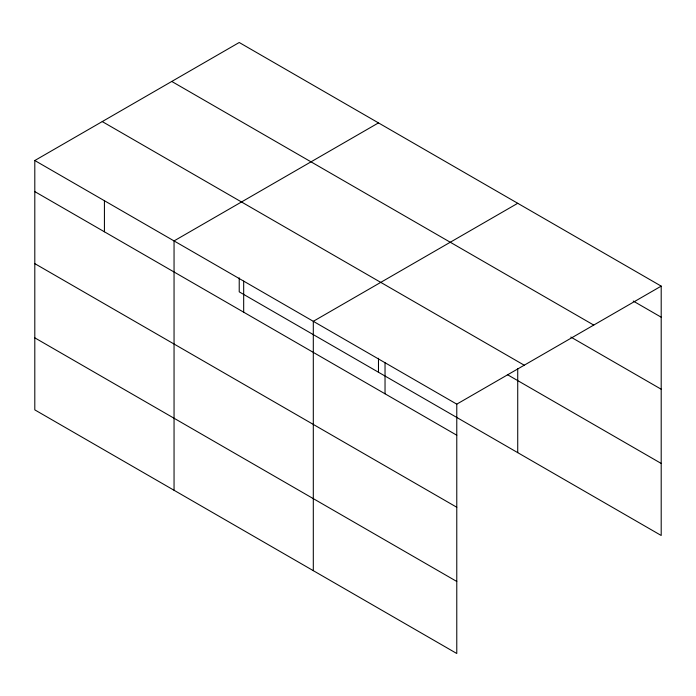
<?xml version="1.0" encoding="UTF-8"?>
<svg xmlns="http://www.w3.org/2000/svg" width="696" height="696" viewBox="0 0 696 696"><rect width="100%" height="100%" fill="white"/><g stroke="black" fill="none" stroke-linecap="round" stroke-linejoin="round"><path stroke-width="1.04" d="M456.776 507.253L456.776 404.15L34.8 160.524L34.8 409.874L456.776 653.5L456.776 507.253L34.8 263.627M239.224 277.869L239.224 291.85L661.2 535.476L661.2 286.126L239.224 42.499L34.8 160.524M378.476 122.896L174.052 240.92L174.052 490.271M517.728 203.293L313.304 321.317L313.304 570.668M456.776 404.15L661.2 286.126M633.247 301.064L661.2 317.202M171.764 81.449L593.74 325.075M570.833 337.055L661.2 389.229M102.26 121.582L524.236 365.209M507.375 374.631L661.2 463.44M34.8 191.6L456.776 435.217M34.8 337.838L456.776 581.465M517.728 368.776L517.728 452.644M385.036 362.738L385.036 393.805M378.476 358.266L378.476 372.247M243.678 281.123L243.678 312.191M104.426 200.726L104.426 231.794"/></g></svg>
